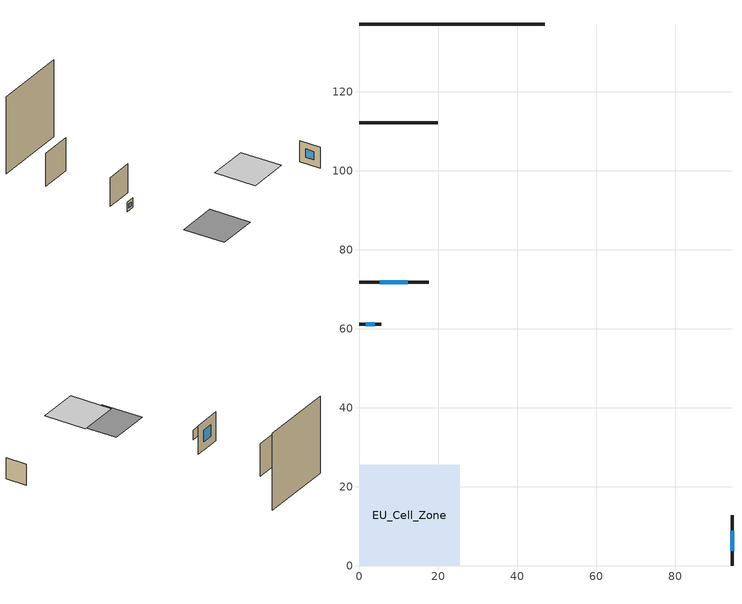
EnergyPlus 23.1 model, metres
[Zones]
EU_Cell_Zone
 floor othersidecoefficients (EU_IT.MidClim.MFH.02.Gen.ReEx.001.001_floor_1_Construction): 0,0 25.55,0 25.55,25.55 0,25.55 z0
 wall outside (EU_IT.MidClim.MFH.02.Gen.ReEx.001.001_wall_1_north_1_Construction): 0,61.1 5.68,61.1 z0:5.68
 wall outside (EU_IT.MidClim.MFH.02.Gen.ReEx.001.001_wall_1_south_2_Construction): 17.59,71.78 0,71.78 z0:17.59
 wall outside (EU_IT.MidClim.MFH.02.Gen.ReEx.001.001_wall_1_west_3_Construction): 94.36,12.81 94.36,0 z0:12.81
 wall othersidecoefficients (EU_IT.MidClim.MFH.02.Gen.ReEx.001.001_wall_2_Construction): 19.92,112.17 0,112.17 z0:19.92
 wall othersidecoefficients (EU_IT.MidClim.MFH.02.Gen.ReEx.001.001_thermal_bridge_Construction): 46.99,137.09 0,137.09 z0:46.99
 window (EU_IT.MidClim.MFH.02.Gen.ReEx.001.001_window_north_1_Construction): 1.71,61.1 3.97,61.1 z1.71:3.97
 window (EU_IT.MidClim.MFH.02.Gen.ReEx.001.001_window_south_2_Construction): 12.3,71.78 5.29,71.78 z5.29:12.3
 window (EU_IT.MidClim.MFH.02.Gen.ReEx.001.001_window_west_3_Construction): 94.36,8.95 94.36,3.85 z3.85:8.95
 ceiling othersidecoefficients (EU_IT.MidClim.MFH.02.Gen.ReEx.001.001_roof_2_Construction): 30.55,0 56.1,0 56.1,25.55 30.55,25.55 z20
[Building]
EU Step8 Campaign Cell: North Axis=0; Terrain=City; Solar Distribution=FullExterior
[Site:Location]
Bologna: Latitude=44.5; Longitude=11.25; Time Zone=1; Elevation=37
[SizingPeriod:WeatherFileDays]
AnnualSizingPeriod: Begin Month=1; Begin Day of Month=1; End Month=12; End Day of Month=31; Use Weather File Daylight Saving Period=No; Use Weather File Rain and Snow Indicators=No
[MATERIAL]
EU_InternalMass_Material: Roughness=MediumRough; Thickness=0.1; Conductivity=1; Density=1800; Specific Heat=900; Thermal Absorptance=0.9; Solar Absorptance=0.7; Visible Absorptance=0.7
[MATERIAL:NOMASS] Roughness=MediumRough; Thermal Absorptance=0.9; Solar Absorptance=0.7; Visible Absorptance=0.7
Name | Thermal Resistance
EU_IT.MidClim.MFH.02.Gen.ReEx.001.001_floor_1_NoMass | 0.594914
EU_IT.MidClim.MFH.02.Gen.ReEx.001.001_roof_2_NoMass | 0.388982
EU_IT.MidClim.MFH.02.Gen.ReEx.001.001_wall_1_north_1_NoMass; EU_IT.MidClim.MFH.02.Gen.ReEx.001.001_wall_1_south_2_NoMass; EU_IT.MidClim.MFH.02.Gen.ReEx.001.001_wall_1_west_3_NoMass | 0.934865
EU_IT.MidClim.MFH.02.Gen.ReEx.001.001_wall_2_NoMass | 0.751682
EU_IT.MidClim.MFH.02.Gen.ReEx.001.001_thermal_bridge_NoMass | 22.2498
[WINDOWMATERIAL:SIMPLEGLAZINGSYSTEM] UFactor=4.40454; Solar Heat Gain Coefficient=0.85; Visible Transmittance=0.85
EU_IT.MidClim.MFH.02.Gen.ReEx.001.001_window_north_1_SimpleGlazing; EU_IT.MidClim.MFH.02.Gen.ReEx.001.001_window_south_2_SimpleGlazing; EU_IT.MidClim.MFH.02.Gen.ReEx.001.001_window_west_3_SimpleGlazing
[CONSTRUCTION]
EU_IT.MidClim.MFH.02.Gen.ReEx.001.001_floor_1_Construction: EU_IT.MidClim.MFH.02.Gen.ReEx.001.001_floor_1_NoMass
EU_IT.MidClim.MFH.02.Gen.ReEx.001.001_roof_2_Construction: EU_IT.MidClim.MFH.02.Gen.ReEx.001.001_roof_2_NoMass
EU_IT.MidClim.MFH.02.Gen.ReEx.001.001_wall_1_north_1_Construction: EU_IT.MidClim.MFH.02.Gen.ReEx.001.001_wall_1_north_1_NoMass
EU_IT.MidClim.MFH.02.Gen.ReEx.001.001_window_north_1_Construction: EU_IT.MidClim.MFH.02.Gen.ReEx.001.001_window_north_1_SimpleGlazing
EU_IT.MidClim.MFH.02.Gen.ReEx.001.001_wall_1_south_2_Construction: EU_IT.MidClim.MFH.02.Gen.ReEx.001.001_wall_1_south_2_NoMass
EU_IT.MidClim.MFH.02.Gen.ReEx.001.001_window_south_2_Construction: EU_IT.MidClim.MFH.02.Gen.ReEx.001.001_window_south_2_SimpleGlazing
EU_IT.MidClim.MFH.02.Gen.ReEx.001.001_wall_1_west_3_Construction: EU_IT.MidClim.MFH.02.Gen.ReEx.001.001_wall_1_west_3_NoMass
EU_IT.MidClim.MFH.02.Gen.ReEx.001.001_window_west_3_Construction: EU_IT.MidClim.MFH.02.Gen.ReEx.001.001_window_west_3_SimpleGlazing
EU_IT.MidClim.MFH.02.Gen.ReEx.001.001_wall_2_Construction: EU_IT.MidClim.MFH.02.Gen.ReEx.001.001_wall_2_NoMass
EU_IT.MidClim.MFH.02.Gen.ReEx.001.001_thermal_bridge_Construction: EU_IT.MidClim.MFH.02.Gen.ReEx.001.001_thermal_bridge_NoMass
EU_InternalMass_Construction: EU_InternalMass_Material
[ZONE]
EU_Cell_Zone: Type=1; Multiplier=1; Ceiling Height=1.85254; Volume=4113; Floor Area=1110.1; Part of Total Floor Area=Yes
[INTERNALMASS]
EU_Cell_Zone_EU_InternalMass: Construction=EU_InternalMass_Construction; Zone or ZoneList=EU_Cell_Zone; Surface Area=1110.1
[SURFACEPROPERTY:OTHERSIDECOEFFICIENTS] Combined ConvectiveRadiative Film Coefficient=0; Constant Temperature=0; Constant Temperature Coefficient=0; Ground Temperature Coefficient=0; Wind Speed Coefficient=0; Sinusoidal Variation of Constant Temperature Coefficient=No; Period of Sinusoidal Variation=24; Previous Other Side Temperature Coefficient=0
Name | External DryBulb Temperature Coefficient | Zone Air Temperature Coefficient
EU_IT.MidClim.MFH.02.Gen.ReEx.001.001_floor_1_b0.320307 | 0.320308 | 0.679693
EU_IT.MidClim.MFH.02.Gen.ReEx.001.001_roof_2_b0.538213 | 0.538213 | 0.461787
EU_IT.MidClim.MFH.02.Gen.ReEx.001.001_wall_1_north_1_b1; EU_IT.MidClim.MFH.02.Gen.ReEx.001.001_wall_1_south_2_b1; EU_IT.MidClim.MFH.02.Gen.ReEx.001.001_wall_1_west_3_b1; EU_IT.MidClim.MFH.02.Gen.ReEx.001.001_thermal_bridge_b1 | 1 | 0
EU_IT.MidClim.MFH.02.Gen.ReEx.001.001_wall_2_b0.692521 | 0.692521 | 0.307479
[OTHEREQUIPMENT]
EU_Step8_InternalGain_it__IT.MidClim.MFH.02.Gen.ReEx.001.001__f000_f000: Fuel Type=Electricity; Zone or ZoneList or Space or SpaceList=EU_Cell_Zone; Schedule=EU_Step8_GainSchedule_it__IT.MidClim.MFH.02.Gen.ReEx.001.001__f000_f000; Design Level Calculation Method=Watts/Area; Power per Zone Floor Area=1; Fraction Latent=0; Fraction Radiant=0; Fraction Lost=0; Carbon Dioxide Generation Rate=0; EndUse Subcategory=EU_Step8_InternalGains
[ZONEVENTILATION:DESIGNFLOWRATE]
EU_ConstantAir_EU_Cell_Zone: Zone or ZoneList or Space or SpaceList=EU_Cell_Zone; Schedule=EU_AlwaysOn; Design Flow Rate Calculation Method=AirChanges/Hour; Air Changes per Hour=0.719108; Ventilation Type=Natural; Fan Pressure Rise=0; Fan Total Efficiency=1; Constant Term Coefficient=1; Temperature Term Coefficient=0; Velocity Term Coefficient=0; Velocity Squared Term Coefficient=0; Minimum Indoor Temperature=-100; Maximum Indoor Temperature=100; Delta Temperature=-100; Minimum Outdoor Temperature=-100; Maximum Outdoor Temperature=100; Maximum Wind Speed=40
[HVACTEMPLATE:THERMOSTAT]
EU_HeatOnly_EU_Cell_Zone: Constant Heating Setpoint=20; Constant Cooling Setpoint=50
[HVACTEMPLATE:ZONE:IDEALLOADSAIRSYSTEM]
EU_Cell_Zone: Template Thermostat=EU_HeatOnly_EU_Cell_Zone; System Availability Schedule=EU_AlwaysOn; Maximum Heating Supply Air Temperature=50; Minimum Cooling Supply Air Temperature=13; Maximum Heating Supply Air Humidity Ratio=0.0156; Minimum Cooling Supply Air Humidity Ratio=0.0077; Heating Limit=NoLimit; Cooling Limit=NoLimit; Heating Availability Schedule=EU_AlwaysOn; Cooling Availability Schedule=EU_CoolingOff; Dehumidification Control Type=ConstantSensibleHeatRatio; Cooling Sensible Heat Ratio=0.7; Dehumidification Setpoint=60; Humidification Control Type=None; Humidification Setpoint=30; Outdoor Air Method=None; Outdoor Air Flow Rate per Person=0.00944; Outdoor Air Flow Rate per Zone Floor Area=0; Outdoor Air Flow Rate per Zone=0; Demand Controlled Ventilation Type=None; Outdoor Air Economizer Type=NoEconomizer; Heat Recovery Type=None; Sensible Heat Recovery Effectiveness=0.7; Latent Heat Recovery Effectiveness=0.65
[SIZING:ZONE]
EU_Cell_Zone: Zone Cooling Design Supply Air Temperature Input Method=SupplyAirTemperature; Zone Cooling Design Supply Air Temperature=13; Zone Heating Design Supply Air Temperature Input Method=SupplyAirTemperature; Zone Heating Design Supply Air Temperature=50; Zone Cooling Design Supply Air Humidity Ratio=0.008; Zone Heating Design Supply Air Humidity Ratio=0.008; Cooling Design Air Flow Method=DesignDay; Cooling Design Air Flow Rate=0; Cooling Minimum Air Flow per Zone Floor Area=0.000762; Cooling Minimum Air Flow=0; Cooling Minimum Air Flow Fraction=0.2; Heating Design Air Flow Method=DesignDay; Heating Design Air Flow Rate=0; Heating Maximum Air Flow per Zone Floor Area=0.002032; Heating Maximum Air Flow=0.141576; Heating Maximum Air Flow Fraction=0.3; Account for Dedicated Outdoor Air System=No; Dedicated Outdoor Air System Control Strategy=NeutralSupplyAir; Dedicated Outdoor Air Low Setpoint Temperature for Design=autosize; Dedicated Outdoor Air High Setpoint Temperature for Design=autosize; Zone Load Sizing Method=Sensible Load Only No Latent Load; Zone Latent Cooling Design Supply Air Humidity Ratio Input Method=HumidityRatioDifference; Zone Cooling Design Supply Air Humidity Ratio Difference=0.005; Zone Latent Heating Design Supply Air Humidity Ratio Input Method=HumidityRatioDifference; Zone Humidification Design Supply Air Humidity Ratio Difference=0.005
[SCHEDULE:CONSTANT]
Name | Hourly Value
EU_AlwaysOn | 1
EU_CoolingOff | 0
[SCHEDULE:FILE]
EU_Step8_GainSchedule_it__IT.MidClim.MFH.02.Gen.ReEx.001.001__f000_f000: File=C:\Users\o_iseri\Desktop\OpenUBEM\openubem\outputs\eu_certified_rerun_2026-08-28\rep2\schedules\it__IT.MidClim.MFH.02.Gen.ReEx.001.001__f000.csv; Column Number=1; Rows to Skip at Top=0; Number of Hours of Data=8760; Column Separator=Comma; Interpolate to Timestep=No; Minutes per Item=60; Adjust Schedule for Daylight Savings=Yes
